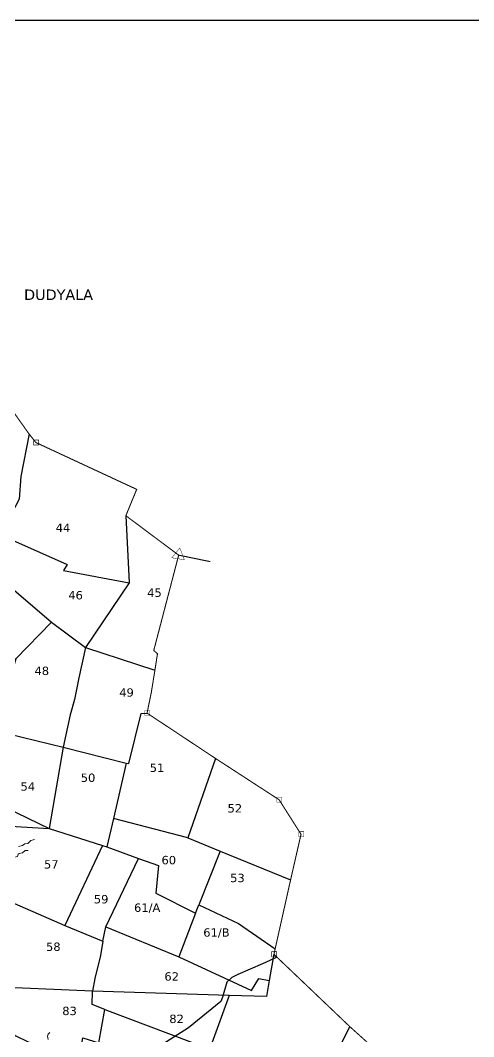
# Model space of a CAD drawing. Header units: inches. Extents: x 1032 to 3029, y -531 to 880.
# Drawn here: x 2099.2 to 2316.1, y 393.5 to 879.6 of the extents above; entities that cross this region are included whole.
import ezdxf
from ezdxf.enums import TextEntityAlignment as Align

# ---------------------------------------------------------------- set-up
doc = ezdxf.new("R2010")
doc.units = ezdxf.units.IN
doc.header["$LTSCALE"] = 15
doc.header["$MEASUREMENT"] = 0
for name, color, linetype in [('BOUNDARY', 5, 'Continuous'), ('PLOT', 7, 'Continuous'), ('PLOT NO', 7, 'Continuous'), ('ROAD', 50, 'Continuous'), ('STONES', 3, 'Continuous'), ('STREAM', 130, 'SL'), ('V', 6, 'Continuous')]:
    doc.layers.add(name, color=color, linetype=linetype)
doc.styles.get("Standard").update_dxf_attribs({"font": 'verdana.ttf'})
doc.linetypes.add('SL', pattern='A,8e-06,[1,streme line,S=0.066667,R=0,X=0,Y=0],-0.839413', length=0.839421)

msp = doc.modelspace()

# ---------------------------------------------------------------- linework, layer by layer
at = {"layer": 'BOUNDARY', "const_width": 0.5}
msp.add_lwpolyline([(2265.49, 390.53), (2256.79, 398.37), (2220.53, 432.92), (2228.52, 468.6), (2233.49, 490.33), (2223.01, 506.83), (2192.58, 526.59), (2159.82, 548.28), (2161.87, 558.2), (2163.58, 568.79), (2164.81, 576.68), (2163.03, 578.24), (2174.95, 623.83), (2190.08, 620.72), (2174.95, 623.83), (2149.68, 642.7), (2154.86, 655.29), (2106.66, 677.68), (2103.35, 681.82), (2081.3, 712.88)], dxfattribs=at)
at = {"layer": 'PLOT'}
for points in [[(2103.35, 681.82), (2099.35, 661.47), (2098.65, 650.56), (2089.66, 633.57), (2081.84, 619.11), (2092.69, 610.1), (2076.4, 578.37), (2097.08, 574.31), (2086.83, 539.9), (2076.7, 510.62)], [(2149.68, 642.7), (2151.31, 610.53), (2130.4, 579.61), (2127.19, 565.21), (2125.18, 554.78), (2122.99, 547.48), (2119.65, 532), (2113.05, 493.04)], [(2089.66, 633.57), (2121.66, 619.3), (2119.77, 616.43), (2151.31, 610.53)], [(2092.69, 610.1), (2114.1, 591.82), (2097.08, 574.31)], [(2114.1, 591.82), (2130.4, 579.61), (2163.58, 568.79)], [(2046.7, 567.99), (2086.83, 539.9), (2119.65, 532), (2149.75, 524.35), (2151.04, 524.2), (2157.04, 548.03), (2159.82, 548.28)], [(2192.58, 526.59), (2179.27, 488.63), (2143.74, 497.89)], [(2149.75, 524.35), (2143.74, 497.89), (2140.62, 484.31)], [(2076.7, 510.62), (2113.05, 493.04), (2138.43, 484.94), (2140.62, 484.31), (2155.78, 478.7), (2165.27, 475.34), (2164, 462.09), (2183, 452.54), (2184.64, 456.63), (2203.65, 447.6), (2221.13, 435.53)], [(2220.53, 432.92), (2218.19, 420.33), (2216.97, 412.81), (2199.14, 413.18), (2133.65, 415.31), (2081.53, 417.51), (2030.49, 419.48), (2021.3, 419.97), (2003.46, 420.05), (1939.05, 424.32), (1936.56, 434.89), (1908.81, 439.63), (1882.69, 443.06), (1883.12, 463.34), (1885.73, 485.34), (1887.08, 496.12)], [(2074.15, 495.77), (2094.44, 494.25), (2113.05, 493.04)], [(2179.27, 488.63), (2194.82, 482.31), (2228.52, 468.6)], [(2138.43, 484.94), (2120.51, 446.69)], [(2194.82, 482.31), (2184.64, 456.63)], [(2088.66, 460.6), (2120.51, 446.69), (2138.68, 439.16), (2140.09, 446.03), (2155.78, 478.7)], [(2183, 452.54), (2174.96, 431.76)], [(2140.09, 446.03), (2174.96, 431.76), (2209.77, 415.58), (2213.38, 421.29), (2218.19, 420.33)], [(2138.68, 439.16), (2137.5, 432.3), (2134.78, 421.36), (2133.65, 415.31)], [(2083.63, 401.69), (2097.06, 393.96), (2103.01, 391.12), (2112.7, 387.32), (2113.17, 377.21), (2113.44, 366.6), (2124.04, 363.2), (2129.1, 392.89), (2136.7, 390.51), (2139.69, 406.58), (2133.58, 408.92), (2133.65, 415.31)], [(2199.14, 413.18), (2190.2, 388.62), (2185.34, 373.18), (2173.93, 373.64), (2172.95, 371.55), (2152.94, 376.87), (2135.99, 384.11), (2136.7, 390.51)], [(2139.69, 406.58), (2181.01, 390.9), (2184.72, 390.64), (2190.2, 388.62), (2235.87, 370.39), (2246.91, 378.52), (2256.79, 398.37)]]:
    msp.add_lwpolyline(points, dxfattribs=at)
at = {"layer": 'ROAD'}
msp.add_lwpolyline([(2221.9, 431.59), (2218.5, 430), (2215.06, 428.33), (2203.27, 423.2), (2200.46, 421.84), (2197.97, 419.59), (2195.99, 412.38), (2195.19, 410.41), (2179.69, 397.79), (2165.54, 388.89)], dxfattribs=at)
at = {"layer": 'STONES', "const_width": 0.2}
for points in [[(2107.96, 678.92), (2105.58, 678.92), (2105.58, 676.5), (2107.96, 676.5)], [(2177.67, 621.62), (2175.5, 627.29), (2171.68, 622.58)], [(2161.11, 549.53), (2158.74, 549.53), (2158.74, 547.11), (2161.11, 547.11)], [(2224.3, 508.07), (2221.93, 508.07), (2221.93, 505.65), (2224.3, 505.65)], [(2234.79, 491.57), (2232.42, 491.57), (2232.42, 489.15), (2234.79, 489.15)], [(2221.83, 434.16), (2219.45, 434.16), (2219.45, 431.74), (2221.83, 431.74)]]:
    msp.add_lwpolyline(points, close=True, dxfattribs=at)
at = {"layer": 'STREAM', "color": 4, "linetype": 'ByBlock', "lineweight": 0}
for points in [[(2098.32, 484.49), (2100.18, 484.89), (2101.39, 485.69), (2102.72, 485.96), (2104.19, 487.29), (2105.92, 487.82)], [(2089.91, 475.68), (2090.71, 475.82), (2091.65, 476.35), (2093.11, 477.55), (2094.31, 477.95), (2095.51, 479.02), (2097.78, 479.69), (2098.18, 480.89), (2098.58, 481.15), (2100.18, 481.42), (2101.52, 482.49), (2102.99, 482.62)], [(2113.26, 395.49), (2112.46, 394.69), (2112.19, 393.76), (2112.46, 392.16)]]:
    msp.add_lwpolyline(points, dxfattribs=at)
at = {"layer": 'V', "color": 0}
msp.add_lwpolyline([(1032.01, 879.63), (3029.36, 879.63), (3029.36, -531.09), (1032.01, -531.09)], close=True, dxfattribs=at)

# ---------------------------------------------------------------- texts
at = {"layer": 'PLOT NO'}
for s, height, p in [('DUDYALA', 5, (2117.47, 748.39)), ('44', 4, (2119.61, 636.96)), ('45', 4, (2163.37, 605.89)), ('46', 4, (2125.63, 604.67)), ('48', 4, (2109.46, 568.49)), ('49', 4, (2150.01, 558.14)), ('51', 4, (2164.58, 522.13)), ('50', 4, (2131.58, 517.39)), ('54', 4, (2102.78, 513.19)), ('52', 4, (2201.85, 502.76)), ('57', 4, (2113.98, 475.92)), ('60', 4, (2170.22, 477.97)), ('53', 4, (2203.08, 469.44)), ('59', 4, (2137.85, 459.28)), ('61/A', 4, (2159.88, 455.22)), ('61/B', 4, (2193.02, 443.35)), ('58', 4, (2114.96, 436.53)), ('62', 4, (2171.6, 422.32)), ('83', 4, (2122.74, 405.85)), ('82', 4, (2173.95, 402.05))]:
    msp.add_text(s, height=height, dxfattribs=at).set_placement(p, align=Align.MIDDLE_CENTER)

doc.saveas('drawing.dxf')
